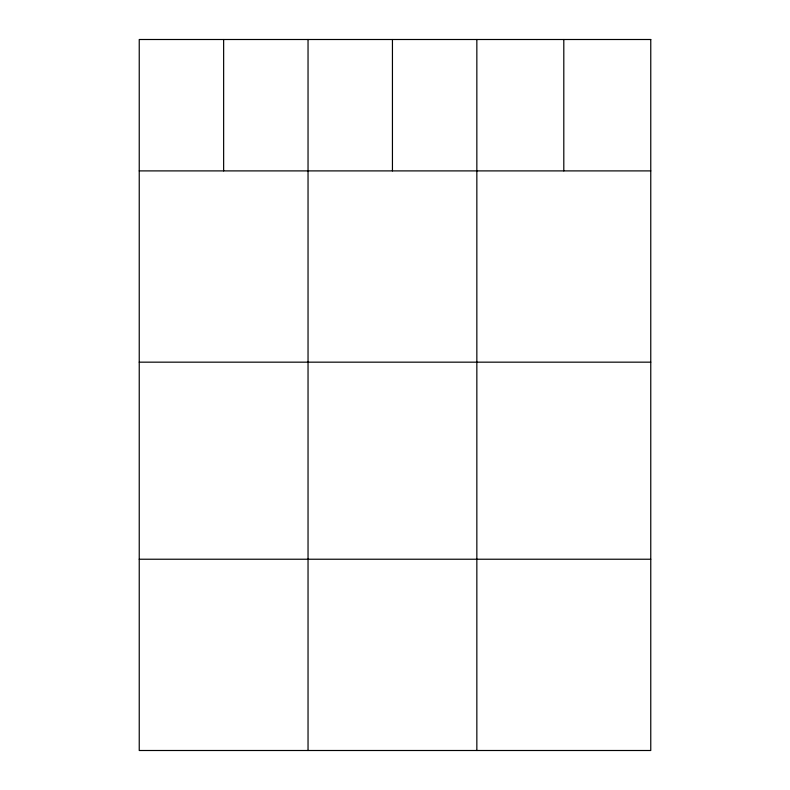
<?xml version="1.0" encoding="UTF-8"?>
<svg xmlns="http://www.w3.org/2000/svg" width="790" height="790" viewBox="0 0 790 790"><rect width="100%" height="100%" fill="white"/><g stroke="black" fill="none" stroke-linecap="round" stroke-linejoin="round"><path stroke-width="1.19" d="M139.238 170.897L650.763 170.897M139.238 362.166L650.763 362.166M139.238 559.231L650.763 559.231M563.803 39.5L563.803 170.897M476.844 39.5L476.844 750.5M392.442 39.5L392.442 170.897M308.041 39.5L308.041 750.5M223.639 39.5L223.639 170.897M650.763 39.5L139.238 39.5L139.238 750.5L650.763 750.5L650.763 39.5"/></g></svg>
